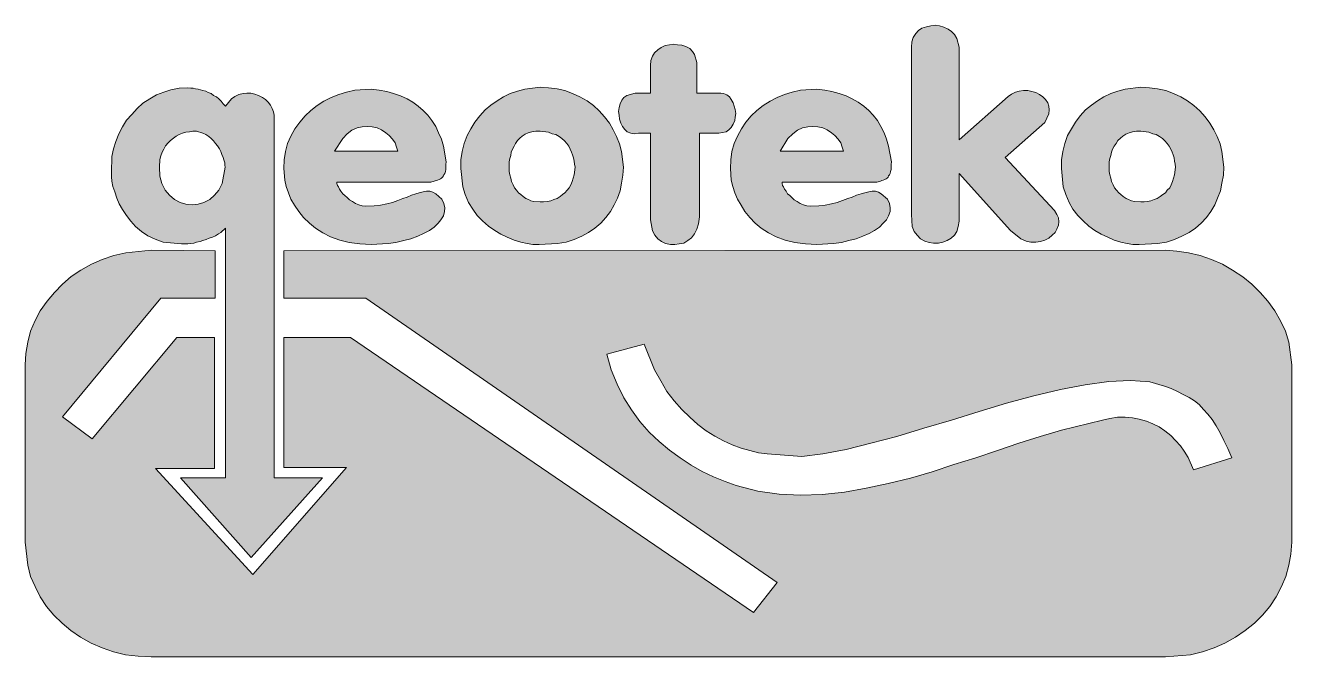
# Model space of a CAD drawing. Header units: inches. Extents: x -8.6 to 8, y -2.6 to 5.7.
import ezdxf

# ---------------------------------------------------------------- set-up
doc = ezdxf.new("R2010")
doc.units = ezdxf.units.IN
doc.header["$MEASUREMENT"] = 0

# ---------------------------------------------------------------- blocks, each defined once
blk = doc.blocks.new('logo')
at = {"lineweight": 0, "true_color": 0xda241c}
h = blk.add_hatch(color=22, dxfattribs=at)
h.paths.add_polyline_path([(-0.506745, 0.427622), (-0.507349, 0.43185), (-0.50916, 0.436078), (-0.510972, 0.440306), (-0.513992, 0.44393), (-0.517616, 0.447554), (-0.52124, 0.44997), (-0.526072, 0.452386), (-0.530904, 0.454198), (-0.535736, 0.455406), (-0.540568, 0.455406), (-0.5454, 0.454802), (-0.550836, 0.453594), (-0.555667, 0.451178), (-0.559895, 0.448158), (-0.567143, 0.439098), (-0.570163, 0.442118), (-0.572579, 0.445138), (-0.575599, 0.448158), (-0.578619, 0.450574), (-0.582243, 0.452386), (-0.585263, 0.454802), (-0.588887, 0.456009), (-0.591907, 0.457821), (-0.59553, 0.458425), (-0.59855, 0.459633), (-0.60157, 0.460237), (-0.60459, 0.460841), (-0.60761, 0.461445), (-0.61063, 0.461445), (-0.614858, 0.462049), (-0.625126, 0.461445), (-0.635394, 0.459633), (-0.644453, 0.456613), (-0.653513, 0.45299), (-0.661969, 0.448158), (-0.670425, 0.442722), (-0.677673, 0.436078), (-0.684316, 0.42883), (-0.69096, 0.421582), (-0.695792, 0.413126), (-0.700624, 0.404671), (-0.704248, 0.395007), (-0.707268, 0.385947), (-0.70908, 0.376283), (-0.709684, 0.356352), (-0.709684, 0.350916), (-0.70908, 0.34548), (-0.707872, 0.338836), (-0.705456, 0.332192), (-0.70304, 0.324341), (-0.70002, 0.317093), (-0.695792, 0.309845), (-0.69096, 0.302597), (-0.685524, 0.295349), (-0.679485, 0.288705), (-0.672237, 0.282665), (-0.664385, 0.27723), (-0.655325, 0.273002), (-0.645057, 0.269378), (-0.622106, 0.266962), (-0.61969, 0.266962), (-0.617274, 0.266962), (-0.614254, 0.266962), (-0.61063, 0.267566), (-0.607006, 0.26817), (-0.603382, 0.269378), (-0.599154, 0.269982), (-0.59553, 0.27119), (-0.591303, 0.272398), (-0.587679, 0.27421), (-0.583451, 0.275418), (-0.579827, 0.27723), (-0.576203, 0.279646), (-0.573183, 0.281458), (-0.567143, 0.286893), (-0.567143, 0.25005), (-0.567143, -0.024763), (-0.623314, -0.024763), (-0.535132, -0.124421), (-0.446346, -0.024763), (-0.506745, -0.024763), (-0.506745, 0.260318), (-0.506745, 0.275418)])
h.paths.add_polyline_path([(-0.568351, 0.368432), (-0.568351, 0.365412), (-0.567747, 0.362996), (-0.571371, 0.34246), (-0.575599, 0.334004), (-0.581035, 0.327964), (-0.587075, 0.322529), (-0.594323, 0.318905), (-0.60157, 0.316489), (-0.608818, 0.315885), (-0.61667, 0.316489), (-0.623918, 0.318905), (-0.631166, 0.322529), (-0.637206, 0.327964), (-0.642641, 0.334004), (-0.646869, 0.34246), (-0.649285, 0.35152), (-0.649889, 0.362996), (-0.649285, 0.372659), (-0.648077, 0.376887), (-0.646265, 0.381719), (-0.644453, 0.385343), (-0.642037, 0.389571), (-0.639017, 0.393195), (-0.635998, 0.396215), (-0.632374, 0.399235), (-0.62875, 0.401651), (-0.625126, 0.403463), (-0.620898, 0.405275), (-0.61667, 0.406483), (-0.612442, 0.407087), (-0.608214, 0.407691), (-0.603382, 0.407691), (-0.59553, 0.405275), (-0.591907, 0.403463), (-0.588283, 0.401047), (-0.585263, 0.398631), (-0.582243, 0.395611), (-0.579827, 0.392591), (-0.577411, 0.389571), (-0.574995, 0.385947), (-0.573183, 0.382323), (-0.571975, 0.378699), (-0.570163, 0.375075), (-0.569559, 0.372055)], flags=16)
h.paths.add_polyline_path([(-0.295349, 0.388967), (-0.297765, 0.398027), (-0.301389, 0.405879), (-0.305013, 0.41373), (-0.309845, 0.420978), (-0.314677, 0.427622), (-0.320717, 0.433662), (-0.326757, 0.439098), (-0.333401, 0.44393), (-0.340648, 0.448158), (-0.349104, 0.451782), (-0.35756, 0.454802), (-0.366016, 0.457217), (-0.37568, 0.459029), (-0.385343, 0.460237), (-0.405879, 0.459029), (-0.416147, 0.456613), (-0.42581, 0.453594), (-0.435474, 0.44997), (-0.444534, 0.445138), (-0.45299, 0.439702), (-0.460842, 0.433662), (-0.468089, 0.427018), (-0.474733, 0.419166), (-0.480773, 0.410711), (-0.485605, 0.401651), (-0.489833, 0.392591), (-0.492249, 0.382323), (-0.494061, 0.372055), (-0.494665, 0.361184), (-0.493457, 0.346688), (-0.491645, 0.338836), (-0.488625, 0.330984), (-0.485605, 0.323133), (-0.481377, 0.315281), (-0.475941, 0.307429), (-0.469901, 0.300181), (-0.462654, 0.292933), (-0.454802, 0.286893), (-0.445742, 0.280854), (-0.436078, 0.276022), (-0.424602, 0.271794), (-0.413127, 0.268774), (-0.399839, 0.266962), (-0.385343, 0.266358), (-0.364204, 0.267566), (-0.35454, 0.268774), (-0.344876, 0.27119), (-0.335816, 0.273606), (-0.327361, 0.276626), (-0.320113, 0.28025), (-0.312865, 0.283873), (-0.306825, 0.288101), (-0.301993, 0.292933), (-0.298369, 0.297161), (-0.295349, 0.301993), (-0.294141, 0.307429), (-0.293537, 0.312261), (-0.294745, 0.317697), (-0.297161, 0.323133), (-0.305013, 0.329776), (-0.308637, 0.331588), (-0.312261, 0.332796), (-0.316489, 0.332796), (-0.320717, 0.332192), (-0.325549, 0.330984), (-0.329777, 0.329776), (-0.335212, 0.327964), (-0.340648, 0.325548), (-0.346084, 0.323737), (-0.352124, 0.321321), (-0.358768, 0.318905), (-0.366016, 0.317093), (-0.373868, 0.315281), (-0.381719, 0.314677), (-0.391987, 0.314073), (-0.396819, 0.314677), (-0.401047, 0.315885), (-0.405275, 0.317697), (-0.408899, 0.320113), (-0.412523, 0.321925), (-0.415543, 0.324945), (-0.418563, 0.32736), (-0.420979, 0.329776), (-0.423394, 0.332796), (-0.425206, 0.335212), (-0.426414, 0.338232), (-0.428226, 0.34095), (-0.428226, 0.344272), (-0.311053, 0.344272), (-0.306825, 0.34548), (-0.304409, 0.346084), (-0.302597, 0.346688), (-0.300785, 0.347292), (-0.298973, 0.3485), (-0.297765, 0.349104), (-0.296557, 0.350312), (-0.295349, 0.352124), (-0.294745, 0.353332), (-0.293537, 0.355144), (-0.292933, 0.35756), (-0.292329, 0.359976), (-0.292329, 0.362392), (-0.292329, 0.366016), (-0.291725, 0.369639)])
h.paths.add_polyline_path([(-0.431246, 0.382927), (-0.420979, 0.398631), (-0.415543, 0.404671), (-0.409503, 0.408899), (-0.402859, 0.411919), (-0.396819, 0.413126), (-0.390175, 0.41373), (-0.384135, 0.413126), (-0.378095, 0.411919), (-0.37266, 0.409503), (-0.367224, 0.405879), (-0.362996, 0.402255), (-0.358768, 0.398027), (-0.355748, 0.393195), (-0.353936, 0.387759), (-0.352124, 0.382927)], flags=16)
h.paths.add_polyline_path([(-0.073083, 0.382323), (-0.075498, 0.391987), (-0.079122, 0.401047), (-0.08335, 0.409503), (-0.088182, 0.417958), (-0.094222, 0.42581), (-0.100866, 0.433058), (-0.108114, 0.439702), (-0.115966, 0.445742), (-0.125025, 0.450574), (-0.134085, 0.454802), (-0.143749, 0.458425), (-0.153413, 0.460841), (-0.164284, 0.462049), (-0.174552, 0.462653), (-0.19388, 0.460237), (-0.20294, 0.457821), (-0.211999, 0.454802), (-0.220455, 0.450574), (-0.228307, 0.445742), (-0.236159, 0.440306), (-0.243407, 0.434266), (-0.25005, 0.427018), (-0.25609, 0.419166), (-0.260922, 0.410711), (-0.265754, 0.402255), (-0.269378, 0.392591), (-0.271794, 0.382323), (-0.273606, 0.372055), (-0.273606, 0.361184), (-0.27119, 0.338232), (-0.26817, 0.328568), (-0.263942, 0.318905), (-0.258506, 0.310449), (-0.25307, 0.302597), (-0.246427, 0.295953), (-0.239179, 0.289309), (-0.231327, 0.283873), (-0.223475, 0.279042), (-0.215623, 0.275418), (-0.207167, 0.271794), (-0.198712, 0.269378), (-0.19086, 0.267566), (-0.183612, 0.266358), (-0.17576, 0.266358), (-0.152809, 0.267566), (-0.141937, 0.269378), (-0.132273, 0.272398), (-0.122609, 0.276626), (-0.114154, 0.281458), (-0.106302, 0.286893), (-0.099054, 0.292933), (-0.09241, 0.300181), (-0.086974, 0.307429), (-0.082142, 0.315885), (-0.077914, 0.324341), (-0.074894, 0.3334), (-0.073083, 0.343064), (-0.071271, 0.352728), (-0.070667, 0.362996)])
h.paths.add_polyline_path([(-0.213207, 0.369639), (-0.212603, 0.373867), (-0.211395, 0.377491), (-0.210791, 0.381719), (-0.208979, 0.385343), (-0.207167, 0.388967), (-0.205355, 0.392591), (-0.20294, 0.396215), (-0.19992, 0.399235), (-0.1969, 0.401651), (-0.193276, 0.404067), (-0.189652, 0.405879), (-0.18482, 0.407087), (-0.179988, 0.407691), (-0.174552, 0.407691), (-0.164284, 0.406483), (-0.159453, 0.404671), (-0.155225, 0.403463), (-0.150997, 0.401047), (-0.147373, 0.398631), (-0.144353, 0.395611), (-0.141333, 0.392591), (-0.138917, 0.388967), (-0.137105, 0.385343), (-0.135293, 0.381719), (-0.134085, 0.378095), (-0.132877, 0.374471), (-0.132273, 0.370243), (-0.131669, 0.36662), (-0.131065, 0.362996), (-0.132273, 0.353332), (-0.133481, 0.349104), (-0.134689, 0.344876), (-0.136501, 0.340648), (-0.138313, 0.337024), (-0.140729, 0.334004), (-0.143749, 0.330984), (-0.146769, 0.328568), (-0.149789, 0.326152), (-0.153413, 0.323737), (-0.157641, 0.322529), (-0.161264, 0.320717), (-0.165492, 0.320113), (-0.170324, 0.319509), (-0.174552, 0.319509), (-0.182404, 0.320113), (-0.186028, 0.320717), (-0.189048, 0.322529), (-0.192672, 0.323737), (-0.195692, 0.326152), (-0.198712, 0.328568), (-0.201732, 0.330984), (-0.204147, 0.334004), (-0.206563, 0.337024), (-0.208375, 0.340648), (-0.210187, 0.344876), (-0.211395, 0.349104), (-0.212603, 0.353332), (-0.213207, 0.35756), (-0.213207, 0.362996)], flags=16)
h.paths.add_polyline_path([(0.06825, 0.420978), (0.068854, 0.425206), (0.069458, 0.430038), (0.068854, 0.43487), (0.067646, 0.439098), (0.066438, 0.443326), (0.064022, 0.447554), (0.061606, 0.450574), (0.058586, 0.45299), (0.054359, 0.454802), (0.050735, 0.455406), (0.021139, 0.455406), (0.021139, 0.493457), (0.018119, 0.503724), (0.015703, 0.507348), (0.01208, 0.510972), (0.007248, 0.513388), (0.002416, 0.5152), (-0.00302, 0.515804), (-0.007852, 0.516408), (-0.013288, 0.515804), (-0.018724, 0.514596), (-0.023556, 0.51218), (-0.027784, 0.50916), (-0.032011, 0.505536), (-0.034427, 0.501308), (-0.036239, 0.495873), (-0.036843, 0.489833), (-0.036843, 0.455406), (-0.056171, 0.455406), (-0.066439, 0.452386), (-0.070063, 0.44997), (-0.072479, 0.446346), (-0.074894, 0.442118), (-0.076102, 0.437286), (-0.076706, 0.432454), (-0.076102, 0.427622), (-0.075498, 0.42279), (-0.073686, 0.417958), (-0.071875, 0.41373), (-0.068855, 0.410107), (-0.065835, 0.407087), (-0.061607, 0.405275), (-0.057379, 0.404671), (-0.051943, 0.405275), (-0.036843, 0.405275), (-0.036843, 0.297161), (-0.034427, 0.283269), (-0.031407, 0.277834), (-0.027784, 0.273606), (-0.022952, 0.269982), (-0.01812, 0.267566), (-0.01208, 0.266358), (-0.006644, 0.266358), (-0.001208, 0.266962), (0.004832, 0.26817), (0.009664, 0.27119), (0.014495, 0.274814), (0.018119, 0.279646), (0.021139, 0.285685), (0.022951, 0.292329), (0.024159, 0.300785), (0.024159, 0.405275), (0.048319, 0.405275), (0.057378, 0.407087), (0.061002, 0.409503), (0.064022, 0.412522), (0.066438, 0.41675)])
h.paths.add_polyline_path([(0.263942, 0.369639), (0.260318, 0.388967), (0.257902, 0.398027), (0.254882, 0.405879), (0.250654, 0.41373), (0.246426, 0.420978), (0.24099, 0.427622), (0.235554, 0.433662), (0.229515, 0.439098), (0.222267, 0.44393), (0.215019, 0.448158), (0.207167, 0.451782), (0.198711, 0.454802), (0.189651, 0.457217), (0.180592, 0.459029), (0.170928, 0.460237), (0.150392, 0.459029), (0.140125, 0.456613), (0.130461, 0.453594), (0.121401, 0.44997), (0.112341, 0.445138), (0.103885, 0.439702), (0.096034, 0.433662), (0.088786, 0.427018), (0.082142, 0.419166), (0.076706, 0.410711), (0.071874, 0.401651), (0.067646, 0.392591), (0.064626, 0.382323), (0.063418, 0.372055), (0.062814, 0.361184), (0.064022, 0.346688), (0.065834, 0.338836), (0.06825, 0.330984), (0.071874, 0.323133), (0.076102, 0.315281), (0.080934, 0.307429), (0.086974, 0.300181), (0.093618, 0.292933), (0.101469, 0.286893), (0.110529, 0.280854), (0.120193, 0.276022), (0.131065, 0.271794), (0.143145, 0.268774), (0.156432, 0.266962), (0.170928, 0.266358), (0.191463, 0.267566), (0.201731, 0.268774), (0.210791, 0.27119), (0.219851, 0.273606), (0.228307, 0.276626), (0.236158, 0.28025), (0.242802, 0.283873), (0.248842, 0.288101), (0.253674, 0.292933), (0.257902, 0.297161), (0.260318, 0.301993), (0.26213, 0.307429), (0.26213, 0.312261), (0.261526, 0.317697), (0.25911, 0.323133), (0.251258, 0.329776), (0.247634, 0.331588), (0.24401, 0.332796), (0.239782, 0.332796), (0.235554, 0.332192), (0.230723, 0.330984), (0.225891, 0.329776), (0.220455, 0.327964), (0.215019, 0.325548), (0.209583, 0.323737), (0.202939, 0.321321), (0.196295, 0.318905), (0.189047, 0.317093), (0.181196, 0.315281), (0.173344, 0.314677), (0.163076, 0.314073), (0.158244, 0.314677), (0.154016, 0.315885), (0.149788, 0.317697), (0.146164, 0.320113), (0.142541, 0.321925), (0.139521, 0.324945), (0.137105, 0.32736), (0.134085, 0.329776), (0.132273, 0.332796), (0.130461, 0.335212), (0.129253, 0.338232), (0.127441, 0.34095), (0.127441, 0.344272), (0.245822, 0.344272), (0.25005, 0.34548), (0.251862, 0.346084), (0.253674, 0.346688), (0.255486, 0.347292), (0.257298, 0.3485), (0.258506, 0.349104), (0.259714, 0.350312), (0.260318, 0.352124), (0.261526, 0.353332), (0.26213, 0.355144), (0.262734, 0.35756), (0.263338, 0.359976), (0.263338, 0.362392), (0.263338, 0.366016)])
h.paths.add_polyline_path([(0.125025, 0.382927), (0.134689, 0.398631), (0.140729, 0.404671), (0.146768, 0.408899), (0.152808, 0.411919), (0.159452, 0.413126), (0.165492, 0.41373), (0.172136, 0.413126), (0.178176, 0.411919), (0.183612, 0.409503), (0.189047, 0.405879), (0.193275, 0.402255), (0.197503, 0.398027), (0.200523, 0.393195), (0.202335, 0.387759), (0.204147, 0.382927)], flags=16)
h.paths.add_polyline_path([(0.455405, 0.418562), (0.460237, 0.429434), (0.460841, 0.434266), (0.460237, 0.439098), (0.459029, 0.443326), (0.456009, 0.447554), (0.452989, 0.450574), (0.448761, 0.453594), (0.44393, 0.456009), (0.439098, 0.457217), (0.434266, 0.458425), (0.42883, 0.458425), (0.423394, 0.457821), (0.418562, 0.456613), (0.41373, 0.454198), (0.409502, 0.451178), (0.3485, 0.396819), (0.3485, 0.512784), (0.34548, 0.523656), (0.34246, 0.528488), (0.338836, 0.532112), (0.334608, 0.535132), (0.329172, 0.537548), (0.323736, 0.53936), (0.3183, 0.539964), (0.312865, 0.53936), (0.307429, 0.538152), (0.301993, 0.53634), (0.297765, 0.53332), (0.294141, 0.529696), (0.291121, 0.524864), (0.289309, 0.519428), (0.288705, 0.512784), (0.288705, 0.303805), (0.289913, 0.288705), (0.292329, 0.282665), (0.295953, 0.277834), (0.300181, 0.273606), (0.305617, 0.270586), (0.311053, 0.268774), (0.316489, 0.26817), (0.322528, 0.26817), (0.327964, 0.269378), (0.3334, 0.27119), (0.338232, 0.27421), (0.34246, 0.277834), (0.34548, 0.282665), (0.347292, 0.288705), (0.3485, 0.295349), (0.3485, 0.355144), (0.412522, 0.283873), (0.425206, 0.273606), (0.43185, 0.270586), (0.43789, 0.269378), (0.44393, 0.269378), (0.449969, 0.269982), (0.455405, 0.271794), (0.460237, 0.27421), (0.464465, 0.277834), (0.468089, 0.281458), (0.470505, 0.285685), (0.472317, 0.290517), (0.472921, 0.294745), (0.472317, 0.299577), (0.470505, 0.303805), (0.467485, 0.308637), (0.405878, 0.375075)])
h.paths.add_polyline_path([(0.676464, 0.382323), (0.674048, 0.391987), (0.670424, 0.401047), (0.666196, 0.409503), (0.661365, 0.417958), (0.655325, 0.42581), (0.648681, 0.433058), (0.641433, 0.439702), (0.633581, 0.445742), (0.625125, 0.450574), (0.616066, 0.454802), (0.606402, 0.458425), (0.596134, 0.460841), (0.585866, 0.462049), (0.574995, 0.462653), (0.555667, 0.460237), (0.546607, 0.457821), (0.537547, 0.454802), (0.529092, 0.450574), (0.52124, 0.445742), (0.513388, 0.440306), (0.50614, 0.434266), (0.499496, 0.427018), (0.493456, 0.419166), (0.488625, 0.410711), (0.483793, 0.402255), (0.480169, 0.392591), (0.477753, 0.382323), (0.475941, 0.372055), (0.475941, 0.361184), (0.478357, 0.338232), (0.481377, 0.328568), (0.485605, 0.318905), (0.490437, 0.310449), (0.496476, 0.302597), (0.50312, 0.295953), (0.510368, 0.289309), (0.517616, 0.283873), (0.525468, 0.279042), (0.533924, 0.275418), (0.541775, 0.271794), (0.550231, 0.269378), (0.558083, 0.267566), (0.565331, 0.266358), (0.573183, 0.266358), (0.596134, 0.267566), (0.607006, 0.269378), (0.617274, 0.272398), (0.626333, 0.276626), (0.635393, 0.281458), (0.643245, 0.286893), (0.650493, 0.292933), (0.657137, 0.300181), (0.662573, 0.307429), (0.667404, 0.315885), (0.671028, 0.324341), (0.674652, 0.3334), (0.676464, 0.343064), (0.678276, 0.352728), (0.67888, 0.362996)])
h.paths.add_polyline_path([(0.536339, 0.373867), (0.537547, 0.377491), (0.538755, 0.381719), (0.539963, 0.385343), (0.541775, 0.388967), (0.544191, 0.392591), (0.546607, 0.396215), (0.549627, 0.399235), (0.552647, 0.401651), (0.556271, 0.404067), (0.560499, 0.405879), (0.564727, 0.407087), (0.569559, 0.407691), (0.574995, 0.407691), (0.585262, 0.406483), (0.590094, 0.404671), (0.594322, 0.403463), (0.59855, 0.401047), (0.602174, 0.398631), (0.605194, 0.395611), (0.608214, 0.392591), (0.61063, 0.388967), (0.612442, 0.385343), (0.614254, 0.381719), (0.615462, 0.378095), (0.61667, 0.374471), (0.617274, 0.370243), (0.617878, 0.36662), (0.618482, 0.362996), (0.617274, 0.353332), (0.616066, 0.349104), (0.614858, 0.344876), (0.613046, 0.340648), (0.611234, 0.337024), (0.608214, 0.334004), (0.605798, 0.330984), (0.602778, 0.328568), (0.599154, 0.326152), (0.59553, 0.323737), (0.591906, 0.322529), (0.587678, 0.320717), (0.58345, 0.320113), (0.579222, 0.319509), (0.574995, 0.319509), (0.567143, 0.320113), (0.563519, 0.320717), (0.559895, 0.322529), (0.556875, 0.323737), (0.553251, 0.326152), (0.550231, 0.328568), (0.547815, 0.330984), (0.544795, 0.334004), (0.542379, 0.337024), (0.540567, 0.340648), (0.538755, 0.344876), (0.537547, 0.349104), (0.536339, 0.353332), (0.535735, 0.35756), (0.535735, 0.362996), (0.535735, 0.369639)], flags=16)
at = {"lineweight": 0, "true_color": 0x1c2465}
h = blk.add_hatch(color=179, dxfattribs=at)
h.paths.add_polyline_path([(-0.494665, 0.258506), (-0.494665, 0.199315), (-0.391987, 0.199315), (0.121401, -0.155828), (0.091806, -0.193276), (-0.411315, 0.150393), (-0.494665, 0.150393), (-0.494665, -0.01208), (-0.416147, -0.01208), (-0.53332, -0.145561), (-0.654721, -0.013288), (-0.581035, -0.013288), (-0.581035, 0.150393), (-0.628146, 0.150393), (-0.733843, 0.023555), (-0.770686, 0.051339), (-0.648077, 0.199315), (-0.580431, 0.199315), (-0.580431, 0.258506), (-0.660157, 0.25911), (-0.691564, 0.25609), (-0.706664, 0.252466), (-0.72116, 0.247634), (-0.734447, 0.241594), (-0.747735, 0.234347), (-0.759815, 0.226495), (-0.770686, 0.216831), (-0.780954, 0.206563), (-0.790014, 0.195691), (-0.79847, 0.183612), (-0.805114, 0.171532), (-0.81055, 0.158244), (-0.814173, 0.144353), (-0.816589, 0.130461), (-0.817193, 0.115965), (-0.817193, -0.105094), (-0.814173, -0.134085), (-0.81055, -0.147977), (-0.805114, -0.16066), (-0.79847, -0.173344), (-0.790618, -0.185424), (-0.781558, -0.196296), (-0.77129, -0.206563), (-0.760419, -0.215623), (-0.748339, -0.224079), (-0.735051, -0.231327), (-0.72116, -0.237367), (-0.707268, -0.242198), (-0.692168, -0.245822), (-0.676465, -0.247634), (-0.660157, -0.248238), (0.605798, -0.248238), (0.637205, -0.245822), (0.652305, -0.242198), (0.6668, -0.237367), (0.680088, -0.231327), (0.693376, -0.224079), (0.705456, -0.215623), (0.716931, -0.206563), (0.727199, -0.196296), (0.736259, -0.185424), (0.744111, -0.173344), (0.750755, -0.16066), (0.75619, -0.147977), (0.759814, -0.134085), (0.76223, -0.120193), (0.763438, -0.105094), (0.763438, 0.115965), (0.759814, 0.144353), (0.755586, 0.158244), (0.749547, 0.170928), (0.742299, 0.183612), (0.733843, 0.195691), (0.724179, 0.206563), (0.713911, 0.216831), (0.702436, 0.225891), (0.689752, 0.234347), (0.677068, 0.241594), (0.663177, 0.247634), (0.649285, 0.252466), (0.634789, 0.25609), (0.620294, 0.257902), (0.605798, 0.25911)])
h.paths.add_polyline_path([(-0.091202, 0.129253), (-0.044695, 0.141937), (-0.032011, 0.109925), (-0.02416, 0.096034), (-0.016308, 0.082746), (-0.007248, 0.07127), (0.002416, 0.060399), (0.01208, 0.050735), (0.022347, 0.041675), (0.032615, 0.033823), (0.043487, 0.027179), (0.054359, 0.021139), (0.06523, 0.016308), (0.076102, 0.01208), (0.086974, 0.00906), (0.097846, 0.00604), (0.108717, 0.004832), (0.152204, 0.001812), (0.178176, 0.004832), (0.207167, 0.010268), (0.23797, 0.01812), (0.270586, 0.026575), (0.304409, 0.036843), (0.338836, 0.047111), (0.373263, 0.057983), (0.40769, 0.06825), (0.441514, 0.07731), (0.474733, 0.085162), (0.505536, 0.091202), (0.535132, 0.09543), (0.562311, 0.096638), (0.58647, 0.094826), (0.60459, 0.08939), (0.613046, 0.08637), (0.620898, 0.082746), (0.628145, 0.079122), (0.639017, 0.073686), (0.648077, 0.066438), (0.653513, 0.060399), (0.658949, 0.054359), (0.664385, 0.047715), (0.669216, 0.039863), (0.674048, 0.031407), (0.67888, 0.021743), (0.683712, 0.011476), (0.688544, 0), (0.640829, -0.0151), (0.634185, 0.000604), (0.629353, 0.008456), (0.624521, 0.0151), (0.618482, 0.021743), (0.612442, 0.027783), (0.605194, 0.033823), (0.597946, 0.038655), (0.590094, 0.042279), (0.582242, 0.045903), (0.573183, 0.048319), (0.564727, 0.050131), (0.555667, 0.050735), (0.546003, 0.050735), (0.536339, 0.048923), (0.52728, 0.047111), (0.475941, 0.034427), (0.449365, 0.026575), (0.42279, 0.01812), (0.396215, 0.00906), (0.369035, 0), (0.341856, -0.008456), (0.314677, -0.017516), (0.287497, -0.025367), (0.259714, -0.032011), (0.232534, -0.038051), (0.205355, -0.042883), (0.177572, -0.045903), (0.150392, -0.046507), (0.123817, -0.045299), (0.097242, -0.041675), (0.070062, -0.034427), (0.056171, -0.029595), (0.041675, -0.023555), (0.027783, -0.016912), (0.013891, -0.00906), (0, 0), (-0.013288, 0.009664), (-0.025972, 0.020536), (-0.038655, 0.032011), (-0.050131, 0.045299), (-0.060399, 0.059795), (-0.070063, 0.074894), (-0.078518, 0.091806), (-0.085766, 0.109925)], flags=16)
at = {"color": 22, "lineweight": 0, "true_color": 0xda241c}
for points in [[(0.288705, 0.303805), (0.288705, 0.512784), (0.289309, 0.519428), (0.291121, 0.524864), (0.294141, 0.529696), (0.297765, 0.53332), (0.301993, 0.53634), (0.307429, 0.538152), (0.312865, 0.53936), (0.3183, 0.539964), (0.323736, 0.53936), (0.329172, 0.537548), (0.334608, 0.535132), (0.338836, 0.532112), (0.34246, 0.528488), (0.34548, 0.523656), (0.3485, 0.512784), (0.3485, 0.396819), (0.409502, 0.451178), (0.41373, 0.454198), (0.418562, 0.456613), (0.423394, 0.457821), (0.42883, 0.458425), (0.434266, 0.458425), (0.439098, 0.457217), (0.44393, 0.456009), (0.448761, 0.453594), (0.452989, 0.450574), (0.456009, 0.447554), (0.459029, 0.443326), (0.460237, 0.439098), (0.460841, 0.434266), (0.460237, 0.429434), (0.455405, 0.418562), (0.405878, 0.375075), (0.467485, 0.308637), (0.470505, 0.303805), (0.472317, 0.299577), (0.472921, 0.294745), (0.472317, 0.290517), (0.470505, 0.285685), (0.468089, 0.281458), (0.464465, 0.277834), (0.460237, 0.27421), (0.455405, 0.271794), (0.449969, 0.269982), (0.44393, 0.269378), (0.43789, 0.269378), (0.43185, 0.270586), (0.425206, 0.273606), (0.412522, 0.283873), (0.3485, 0.355144), (0.3485, 0.295349), (0.347292, 0.288705), (0.34548, 0.282665), (0.34246, 0.277834), (0.338232, 0.27421), (0.3334, 0.27119), (0.327964, 0.269378), (0.322528, 0.26817), (0.316489, 0.26817), (0.311053, 0.268774), (0.305617, 0.270586), (0.300181, 0.273606), (0.295953, 0.277834), (0.292329, 0.282665), (0.289913, 0.288705), (0.288705, 0.303805)], [(-0.051943, 0.405275), (-0.057379, 0.404671), (-0.061607, 0.405275), (-0.065835, 0.407087), (-0.068855, 0.410107), (-0.071875, 0.41373), (-0.073686, 0.417958), (-0.075498, 0.42279), (-0.076102, 0.427622), (-0.076706, 0.432454), (-0.076102, 0.437286), (-0.074894, 0.442118), (-0.072479, 0.446346), (-0.070063, 0.44997), (-0.066439, 0.452386), (-0.056171, 0.455406), (-0.036843, 0.455406), (-0.036843, 0.489833), (-0.036239, 0.495873), (-0.034427, 0.501308), (-0.032011, 0.505536), (-0.027784, 0.50916), (-0.023556, 0.51218), (-0.018724, 0.514596), (-0.013288, 0.515804), (-0.007852, 0.516408), (-0.00302, 0.515804), (0.002416, 0.5152), (0.007248, 0.513388), (0.01208, 0.510972), (0.015703, 0.507348), (0.018119, 0.503724), (0.021139, 0.493457), (0.021139, 0.455406), (0.050735, 0.455406), (0.054359, 0.454802), (0.058586, 0.45299), (0.061606, 0.450574), (0.064022, 0.447554), (0.066438, 0.443326), (0.067646, 0.439098), (0.068854, 0.43487), (0.069458, 0.430038), (0.068854, 0.425206), (0.06825, 0.420978), (0.066438, 0.41675), (0.064022, 0.412522), (0.061002, 0.409503), (0.057378, 0.407087), (0.048319, 0.405275), (0.024159, 0.405275), (0.024159, 0.300785), (0.022951, 0.292329), (0.021139, 0.285685), (0.018119, 0.279646), (0.014495, 0.274814), (0.009664, 0.27119), (0.004832, 0.26817), (-0.001208, 0.266962), (-0.006644, 0.266358), (-0.01208, 0.266358), (-0.01812, 0.267566), (-0.022952, 0.269982), (-0.027784, 0.273606), (-0.031407, 0.277834), (-0.034427, 0.283269), (-0.036843, 0.297161), (-0.036843, 0.405275)], [(-0.506745, 0.260318), (-0.506745, 0.275418), (-0.506745, 0.427622), (-0.507349, 0.43185), (-0.50916, 0.436078), (-0.510972, 0.440306), (-0.513992, 0.44393), (-0.517616, 0.447554), (-0.52124, 0.44997), (-0.526072, 0.452386), (-0.530904, 0.454198), (-0.535736, 0.455406), (-0.540568, 0.455406), (-0.5454, 0.454802), (-0.550836, 0.453594), (-0.555667, 0.451178), (-0.559895, 0.448158), (-0.567143, 0.439098), (-0.570163, 0.442118), (-0.572579, 0.445138), (-0.575599, 0.448158), (-0.578619, 0.450574), (-0.582243, 0.452386), (-0.585263, 0.454802), (-0.588887, 0.456009), (-0.591907, 0.457821), (-0.59553, 0.458425), (-0.59855, 0.459633), (-0.60157, 0.460237), (-0.60459, 0.460841), (-0.60761, 0.461445), (-0.61063, 0.461445), (-0.614858, 0.462049), (-0.625126, 0.461445), (-0.635394, 0.459633), (-0.644453, 0.456613), (-0.653513, 0.45299), (-0.661969, 0.448158), (-0.670425, 0.442722), (-0.677673, 0.436078), (-0.684316, 0.42883), (-0.69096, 0.421582), (-0.695792, 0.413126), (-0.700624, 0.404671), (-0.704248, 0.395007), (-0.707268, 0.385947), (-0.70908, 0.376283), (-0.709684, 0.356352), (-0.709684, 0.350916), (-0.70908, 0.34548), (-0.707872, 0.338836), (-0.705456, 0.332192), (-0.70304, 0.324341), (-0.70002, 0.317093), (-0.695792, 0.309845), (-0.69096, 0.302597), (-0.685524, 0.295349), (-0.679485, 0.288705), (-0.672237, 0.282665), (-0.664385, 0.27723), (-0.655325, 0.273002), (-0.645057, 0.269378), (-0.622106, 0.266962), (-0.61969, 0.266962), (-0.617274, 0.266962), (-0.614254, 0.266962), (-0.61063, 0.267566), (-0.607006, 0.26817), (-0.603382, 0.269378), (-0.599154, 0.269982), (-0.59553, 0.27119), (-0.591303, 0.272398), (-0.587679, 0.27421), (-0.583451, 0.275418), (-0.579827, 0.27723), (-0.576203, 0.279646), (-0.573183, 0.281458), (-0.567143, 0.286893), (-0.567143, 0.25005), (-0.567143, -0.024763), (-0.623314, -0.024763), (-0.535132, -0.124421), (-0.446346, -0.024763), (-0.506745, -0.024763)], [(-0.494665, 0.361184), (-0.494061, 0.372055), (-0.492249, 0.382323), (-0.489833, 0.392591), (-0.485605, 0.401651), (-0.480773, 0.410711), (-0.474733, 0.419166), (-0.468089, 0.427018), (-0.460842, 0.433662), (-0.45299, 0.439702), (-0.444534, 0.445138), (-0.435474, 0.44997), (-0.42581, 0.453594), (-0.416147, 0.456613), (-0.405879, 0.459029), (-0.385343, 0.460237), (-0.37568, 0.459029), (-0.366016, 0.457217), (-0.35756, 0.454802), (-0.349104, 0.451782), (-0.340648, 0.448158), (-0.333401, 0.44393), (-0.326757, 0.439098), (-0.320717, 0.433662), (-0.314677, 0.427622), (-0.309845, 0.420978), (-0.305013, 0.41373), (-0.301389, 0.405879), (-0.297765, 0.398027), (-0.295349, 0.388967), (-0.291725, 0.369639), (-0.292329, 0.366016), (-0.292329, 0.362392), (-0.292329, 0.359976), (-0.292933, 0.35756), (-0.293537, 0.355144), (-0.294745, 0.353332), (-0.295349, 0.352124), (-0.296557, 0.350312), (-0.297765, 0.349104), (-0.298973, 0.3485), (-0.300785, 0.347292), (-0.302597, 0.346688), (-0.304409, 0.346084), (-0.306825, 0.34548), (-0.311053, 0.344272), (-0.428226, 0.344272), (-0.428226, 0.34246), (-0.427622, 0.340044), (-0.426414, 0.338232), (-0.425206, 0.335212), (-0.423394, 0.332796), (-0.420979, 0.329776), (-0.418563, 0.32736), (-0.415543, 0.324945), (-0.412523, 0.321925), (-0.408899, 0.320113), (-0.405275, 0.317697), (-0.401047, 0.315885), (-0.396819, 0.314677), (-0.391987, 0.314073), (-0.381719, 0.314677), (-0.373868, 0.315281), (-0.366016, 0.317093), (-0.358768, 0.318905), (-0.352124, 0.321321), (-0.346084, 0.323737), (-0.340648, 0.325548), (-0.335212, 0.327964), (-0.329777, 0.329776), (-0.325549, 0.330984), (-0.320717, 0.332192), (-0.316489, 0.332796), (-0.312261, 0.332796), (-0.308637, 0.331588), (-0.305013, 0.329776), (-0.297161, 0.323133), (-0.294745, 0.317697), (-0.293537, 0.312261), (-0.294141, 0.307429), (-0.295349, 0.301993), (-0.298369, 0.297161), (-0.301993, 0.292933), (-0.306825, 0.288101), (-0.312865, 0.283873), (-0.320113, 0.28025), (-0.327361, 0.276626), (-0.335816, 0.273606), (-0.344876, 0.27119), (-0.35454, 0.268774), (-0.364204, 0.267566), (-0.385343, 0.266358), (-0.399839, 0.266962), (-0.413127, 0.268774), (-0.424602, 0.271794), (-0.436078, 0.276022), (-0.445742, 0.280854), (-0.454802, 0.286893), (-0.462654, 0.292933), (-0.469901, 0.300181), (-0.475941, 0.307429), (-0.481377, 0.315281), (-0.485605, 0.323133), (-0.488625, 0.330984), (-0.491645, 0.338836), (-0.493457, 0.346688), (-0.494665, 0.361184)], [(-0.273606, 0.361184), (-0.273606, 0.372055), (-0.271794, 0.382323), (-0.269378, 0.392591), (-0.265754, 0.402255), (-0.260922, 0.410711), (-0.25609, 0.419166), (-0.25005, 0.427018), (-0.243407, 0.434266), (-0.236159, 0.440306), (-0.228307, 0.445742), (-0.220455, 0.450574), (-0.211999, 0.454802), (-0.20294, 0.457821), (-0.19388, 0.460237), (-0.174552, 0.462653), (-0.164284, 0.462049), (-0.153413, 0.460841), (-0.143749, 0.458425), (-0.134085, 0.454802), (-0.125025, 0.450574), (-0.115966, 0.445742), (-0.108114, 0.439702), (-0.100866, 0.433058), (-0.094222, 0.42581), (-0.088182, 0.417958), (-0.08335, 0.409503), (-0.079122, 0.401047), (-0.075498, 0.391987), (-0.073083, 0.382323), (-0.070667, 0.362996), (-0.071271, 0.352728), (-0.073083, 0.343064), (-0.074894, 0.3334), (-0.077914, 0.324341), (-0.082142, 0.315885), (-0.086974, 0.307429), (-0.09241, 0.300181), (-0.099054, 0.292933), (-0.106302, 0.286893), (-0.114154, 0.281458), (-0.122609, 0.276626), (-0.132273, 0.272398), (-0.141937, 0.269378), (-0.152809, 0.267566), (-0.17576, 0.266358), (-0.183612, 0.266358), (-0.19086, 0.267566), (-0.198712, 0.269378), (-0.207167, 0.271794), (-0.215623, 0.275418), (-0.223475, 0.279042), (-0.231327, 0.283873), (-0.239179, 0.289309), (-0.246427, 0.295953), (-0.25307, 0.302597), (-0.258506, 0.310449), (-0.263942, 0.318905), (-0.26817, 0.328568), (-0.27119, 0.338232), (-0.273606, 0.361184)], [(0.062814, 0.361184), (0.063418, 0.372055), (0.064626, 0.382323), (0.067646, 0.392591), (0.071874, 0.401651), (0.076706, 0.410711), (0.082142, 0.419166), (0.088786, 0.427018), (0.096034, 0.433662), (0.103885, 0.439702), (0.112341, 0.445138), (0.121401, 0.44997), (0.130461, 0.453594), (0.140125, 0.456613), (0.150392, 0.459029), (0.170928, 0.460237), (0.180592, 0.459029), (0.189651, 0.457217), (0.198711, 0.454802), (0.207167, 0.451782), (0.215019, 0.448158), (0.222267, 0.44393), (0.229515, 0.439098), (0.235554, 0.433662), (0.24099, 0.427622), (0.246426, 0.420978), (0.250654, 0.41373), (0.254882, 0.405879), (0.257902, 0.398027), (0.260318, 0.388967), (0.263942, 0.369639), (0.263338, 0.366016), (0.263338, 0.362392), (0.263338, 0.359976), (0.262734, 0.35756), (0.26213, 0.355144), (0.261526, 0.353332), (0.260318, 0.352124), (0.259714, 0.350312), (0.258506, 0.349104), (0.257298, 0.3485), (0.255486, 0.347292), (0.253674, 0.346688), (0.251862, 0.346084), (0.25005, 0.34548), (0.245822, 0.344272), (0.127441, 0.344272), (0.127441, 0.34246), (0.128045, 0.340044), (0.129253, 0.338232), (0.130461, 0.335212), (0.132273, 0.332796), (0.134085, 0.329776), (0.137105, 0.32736), (0.139521, 0.324945), (0.142541, 0.321925), (0.146164, 0.320113), (0.149788, 0.317697), (0.154016, 0.315885), (0.158244, 0.314677), (0.163076, 0.314073), (0.173344, 0.314677), (0.181196, 0.315281), (0.189047, 0.317093), (0.196295, 0.318905), (0.202939, 0.321321), (0.209583, 0.323737), (0.215019, 0.325548), (0.220455, 0.327964), (0.225891, 0.329776), (0.230723, 0.330984), (0.235554, 0.332192), (0.239782, 0.332796), (0.24401, 0.332796), (0.247634, 0.331588), (0.251258, 0.329776), (0.25911, 0.323133), (0.261526, 0.317697), (0.26213, 0.312261), (0.26213, 0.307429), (0.260318, 0.301993), (0.257902, 0.297161), (0.253674, 0.292933), (0.248842, 0.288101), (0.242802, 0.283873), (0.236158, 0.28025), (0.228307, 0.276626), (0.219851, 0.273606), (0.210791, 0.27119), (0.201731, 0.268774), (0.191463, 0.267566), (0.170928, 0.266358), (0.156432, 0.266962), (0.143145, 0.268774), (0.131065, 0.271794), (0.120193, 0.276022), (0.110529, 0.280854), (0.101469, 0.286893), (0.093618, 0.292933), (0.086974, 0.300181), (0.080934, 0.307429), (0.076102, 0.315281), (0.071874, 0.323133), (0.06825, 0.330984), (0.065834, 0.338836), (0.064022, 0.346688), (0.062814, 0.361184)], [(0.475941, 0.361184), (0.475941, 0.372055), (0.477753, 0.382323), (0.480169, 0.392591), (0.483793, 0.402255), (0.488625, 0.410711), (0.493456, 0.419166), (0.499496, 0.427018), (0.50614, 0.434266), (0.513388, 0.440306), (0.52124, 0.445742), (0.529092, 0.450574), (0.537547, 0.454802), (0.546607, 0.457821), (0.555667, 0.460237), (0.574995, 0.462653), (0.585866, 0.462049), (0.596134, 0.460841), (0.606402, 0.458425), (0.616066, 0.454802), (0.625125, 0.450574), (0.633581, 0.445742), (0.641433, 0.439702), (0.648681, 0.433058), (0.655325, 0.42581), (0.661365, 0.417958), (0.666196, 0.409503), (0.670424, 0.401047), (0.674048, 0.391987), (0.676464, 0.382323), (0.67888, 0.362996), (0.678276, 0.352728), (0.676464, 0.343064), (0.674652, 0.3334), (0.671028, 0.324341), (0.667404, 0.315885), (0.662573, 0.307429), (0.657137, 0.300181), (0.650493, 0.292933), (0.643245, 0.286893), (0.635393, 0.281458), (0.626333, 0.276626), (0.617274, 0.272398), (0.607006, 0.269378), (0.596134, 0.267566), (0.573183, 0.266358), (0.565331, 0.266358), (0.558083, 0.267566), (0.550231, 0.269378), (0.541775, 0.271794), (0.533924, 0.275418), (0.525468, 0.279042), (0.517616, 0.283873), (0.510368, 0.289309), (0.50312, 0.295953), (0.496476, 0.302597), (0.490437, 0.310449), (0.485605, 0.318905), (0.481377, 0.328568), (0.478357, 0.338232), (0.475941, 0.361184)], [(-0.431246, 0.382927), (-0.352124, 0.382927), (-0.353936, 0.387759), (-0.355748, 0.393195), (-0.358768, 0.398027), (-0.362996, 0.402255), (-0.367224, 0.405879), (-0.37266, 0.409503), (-0.378095, 0.411919), (-0.384135, 0.413126), (-0.390175, 0.41373), (-0.396819, 0.413126), (-0.402859, 0.411919), (-0.409503, 0.408899), (-0.415543, 0.404671), (-0.420979, 0.398631), (-0.431246, 0.382927)], [(0.125025, 0.382927), (0.204147, 0.382927), (0.202335, 0.387759), (0.200523, 0.393195), (0.197503, 0.398027), (0.193275, 0.402255), (0.189047, 0.405879), (0.183612, 0.409503), (0.178176, 0.411919), (0.172136, 0.413126), (0.165492, 0.41373), (0.159452, 0.413126), (0.152808, 0.411919), (0.146768, 0.408899), (0.140729, 0.404671), (0.134689, 0.398631), (0.125025, 0.382927)], [(-0.649889, 0.362996), (-0.649285, 0.35152), (-0.646869, 0.34246), (-0.642641, 0.334004), (-0.637206, 0.327964), (-0.631166, 0.322529), (-0.623918, 0.318905), (-0.61667, 0.316489), (-0.608818, 0.315885), (-0.60157, 0.316489), (-0.594323, 0.318905), (-0.587075, 0.322529), (-0.581035, 0.327964), (-0.575599, 0.334004), (-0.571371, 0.34246), (-0.567747, 0.362996), (-0.568351, 0.365412), (-0.568351, 0.368432), (-0.569559, 0.372055), (-0.570163, 0.375075), (-0.571975, 0.378699), (-0.573183, 0.382323), (-0.574995, 0.385947), (-0.577411, 0.389571), (-0.579827, 0.392591), (-0.582243, 0.395611), (-0.585263, 0.398631), (-0.588283, 0.401047), (-0.591907, 0.403463), (-0.59553, 0.405275), (-0.603382, 0.407691), (-0.608214, 0.407691), (-0.612442, 0.407087), (-0.61667, 0.406483), (-0.620898, 0.405275), (-0.625126, 0.403463), (-0.62875, 0.401651), (-0.632374, 0.399235), (-0.635998, 0.396215), (-0.639017, 0.393195), (-0.642037, 0.389571), (-0.644453, 0.385343), (-0.646265, 0.381719), (-0.648077, 0.376887), (-0.649285, 0.372659), (-0.649889, 0.362996)], [(-0.174552, 0.407691), (-0.179988, 0.407691), (-0.18482, 0.407087), (-0.189652, 0.405879), (-0.193276, 0.404067), (-0.1969, 0.401651), (-0.19992, 0.399235), (-0.20294, 0.396215), (-0.205355, 0.392591), (-0.207167, 0.388967), (-0.208979, 0.385343), (-0.210791, 0.381719), (-0.211395, 0.377491), (-0.212603, 0.373867), (-0.213207, 0.369639), (-0.213207, 0.362996), (-0.213207, 0.35756), (-0.212603, 0.353332), (-0.211395, 0.349104), (-0.210187, 0.344876), (-0.208375, 0.340648), (-0.206563, 0.337024), (-0.204147, 0.334004), (-0.201732, 0.330984), (-0.198712, 0.328568), (-0.195692, 0.326152), (-0.192672, 0.323737), (-0.189048, 0.322529), (-0.186028, 0.320717), (-0.182404, 0.320113), (-0.174552, 0.319509), (-0.170324, 0.319509), (-0.165492, 0.320113), (-0.161264, 0.320717), (-0.157641, 0.322529), (-0.153413, 0.323737), (-0.149789, 0.326152), (-0.146769, 0.328568), (-0.143749, 0.330984), (-0.140729, 0.334004), (-0.138313, 0.337024), (-0.136501, 0.340648), (-0.134689, 0.344876), (-0.133481, 0.349104), (-0.132273, 0.353332), (-0.131065, 0.362996), (-0.131669, 0.36662), (-0.132273, 0.370243), (-0.132877, 0.374471), (-0.134085, 0.378095), (-0.135293, 0.381719), (-0.137105, 0.385343), (-0.138917, 0.388967), (-0.141333, 0.392591), (-0.144353, 0.395611), (-0.147373, 0.398631), (-0.150997, 0.401047), (-0.155225, 0.403463), (-0.159453, 0.404671), (-0.164284, 0.406483), (-0.174552, 0.407691)], [(0.574995, 0.407691), (0.569559, 0.407691), (0.564727, 0.407087), (0.560499, 0.405879), (0.556271, 0.404067), (0.552647, 0.401651), (0.549627, 0.399235), (0.546607, 0.396215), (0.544191, 0.392591), (0.541775, 0.388967), (0.539963, 0.385343), (0.538755, 0.381719), (0.537547, 0.377491), (0.536339, 0.373867), (0.535735, 0.369639), (0.535735, 0.362996), (0.535735, 0.35756), (0.536339, 0.353332), (0.537547, 0.349104), (0.538755, 0.344876), (0.540567, 0.340648), (0.542379, 0.337024), (0.544795, 0.334004), (0.547815, 0.330984), (0.550231, 0.328568), (0.553251, 0.326152), (0.556875, 0.323737), (0.559895, 0.322529), (0.563519, 0.320717), (0.567143, 0.320113), (0.574995, 0.319509), (0.579222, 0.319509), (0.58345, 0.320113), (0.587678, 0.320717), (0.591906, 0.322529), (0.59553, 0.323737), (0.599154, 0.326152), (0.602778, 0.328568), (0.605798, 0.330984), (0.608214, 0.334004), (0.611234, 0.337024), (0.613046, 0.340648), (0.614858, 0.344876), (0.616066, 0.349104), (0.617274, 0.353332), (0.618482, 0.362996), (0.617878, 0.36662), (0.617274, 0.370243), (0.61667, 0.374471), (0.615462, 0.378095), (0.614254, 0.381719), (0.612442, 0.385343), (0.61063, 0.388967), (0.608214, 0.392591), (0.605194, 0.395611), (0.602174, 0.398631), (0.59855, 0.401047), (0.594322, 0.403463), (0.590094, 0.404671), (0.585262, 0.406483), (0.574995, 0.407691)]]:
    blk.add_lwpolyline(points, close=True, dxfattribs=at)
at = {"color": 5, "lineweight": 0}
for points in [[(-0.494665, 0.150393), (-0.411315, 0.150393), (0.091806, -0.193276), (0.121401, -0.155828), (-0.391987, 0.199315), (-0.494665, 0.199315), (-0.494665, 0.258506), (0.605798, 0.25911), (0.620294, 0.257902), (0.634789, 0.25609), (0.649285, 0.252466), (0.663177, 0.247634), (0.677068, 0.241594), (0.689752, 0.234347), (0.702436, 0.225891), (0.713911, 0.216831), (0.724179, 0.206563), (0.733843, 0.195691), (0.742299, 0.183612), (0.749547, 0.170928), (0.755586, 0.158244), (0.759814, 0.144353), (0.763438, 0.115965), (0.763438, -0.105094), (0.76223, -0.120193), (0.759814, -0.134085), (0.75619, -0.147977), (0.750755, -0.16066), (0.744111, -0.173344), (0.736259, -0.185424), (0.727199, -0.196296), (0.716931, -0.206563), (0.705456, -0.215623), (0.693376, -0.224079), (0.680088, -0.231327), (0.6668, -0.237367), (0.652305, -0.242198), (0.637205, -0.245822), (0.605798, -0.248238), (-0.660157, -0.248238), (-0.676465, -0.247634), (-0.692168, -0.245822), (-0.707268, -0.242198), (-0.72116, -0.237367), (-0.735051, -0.231327), (-0.748339, -0.224079), (-0.760419, -0.215623), (-0.77129, -0.206563), (-0.781558, -0.196296), (-0.790618, -0.185424), (-0.79847, -0.173344), (-0.805114, -0.16066), (-0.81055, -0.147977), (-0.814173, -0.134085), (-0.817193, -0.105094), (-0.817193, 0.115965), (-0.816589, 0.130461), (-0.814173, 0.144353), (-0.81055, 0.158244), (-0.805114, 0.171532), (-0.79847, 0.183612), (-0.790014, 0.195691), (-0.780954, 0.206563), (-0.770686, 0.216831), (-0.759815, 0.226495), (-0.747735, 0.234347), (-0.734447, 0.241594), (-0.72116, 0.247634), (-0.706664, 0.252466), (-0.691564, 0.25609), (-0.660157, 0.25911), (-0.580431, 0.258506), (-0.580431, 0.199315), (-0.648077, 0.199315), (-0.770686, 0.051339), (-0.733843, 0.023555), (-0.628146, 0.150393), (-0.581035, 0.150393), (-0.581035, -0.013288), (-0.654721, -0.013288), (-0.53332, -0.145561), (-0.416147, -0.01208), (-0.494665, -0.01208)], [(0.688544, 0), (0.683712, 0.011476), (0.67888, 0.021743), (0.674048, 0.031407), (0.669216, 0.039863), (0.664385, 0.047715), (0.658949, 0.054359), (0.653513, 0.060399), (0.648077, 0.066438), (0.642037, 0.07127), (0.635393, 0.075498), (0.628145, 0.079122), (0.620898, 0.082746), (0.613046, 0.08637), (0.60459, 0.08939), (0.58647, 0.094826), (0.562311, 0.096638), (0.535132, 0.09543), (0.505536, 0.091202), (0.474733, 0.085162), (0.441514, 0.07731), (0.40769, 0.06825), (0.373263, 0.057983), (0.338836, 0.047111), (0.304409, 0.036843), (0.270586, 0.026575), (0.23797, 0.01812), (0.207167, 0.010268), (0.178176, 0.004832), (0.152204, 0.001812), (0.108717, 0.004832), (0.097846, 0.00604), (0.086974, 0.00906), (0.076102, 0.01208), (0.06523, 0.016308), (0.054359, 0.021139), (0.043487, 0.027179), (0.032615, 0.033823), (0.022347, 0.041675), (0.01208, 0.050735), (0.002416, 0.060399), (-0.007248, 0.07127), (-0.016308, 0.082746), (-0.02416, 0.096034), (-0.032011, 0.109925), (-0.044695, 0.141937), (-0.091202, 0.129253), (-0.085766, 0.109925), (-0.078518, 0.091806), (-0.070063, 0.074894), (-0.060399, 0.059795), (-0.050131, 0.045299), (-0.038655, 0.032011), (-0.025972, 0.020536), (-0.013288, 0.009664), (0, 0), (0.013891, -0.00906), (0.027783, -0.016912), (0.041675, -0.023555), (0.056171, -0.029595), (0.070062, -0.034427), (0.097242, -0.041675), (0.123817, -0.045299), (0.150392, -0.046507), (0.177572, -0.045903), (0.205355, -0.042883), (0.232534, -0.038051), (0.259714, -0.032011), (0.287497, -0.025367), (0.314677, -0.017516), (0.341856, -0.008456), (0.369035, 0), (0.396215, 0.00906), (0.42279, 0.01812), (0.449365, 0.026575), (0.475941, 0.034427), (0.52728, 0.047111), (0.536339, 0.048923), (0.546003, 0.050735), (0.555667, 0.050735), (0.564727, 0.050131), (0.573183, 0.048319), (0.582242, 0.045903), (0.590094, 0.042279), (0.597946, 0.038655), (0.605194, 0.033823), (0.612442, 0.027783), (0.618482, 0.021743), (0.624521, 0.0151), (0.629353, 0.008456), (0.634185, 0.000604), (0.640829, -0.0151)]]:
    blk.add_lwpolyline(points, close=True, dxfattribs=at)

msp = doc.modelspace()

# ---------------------------------------------------------------- block references
at = {"xscale": 10.5, "yscale": 10.5, "zscale": 10}
msp.add_blockref('logo', (0, 0), dxfattribs=at)

doc.saveas('drawing.dxf')
